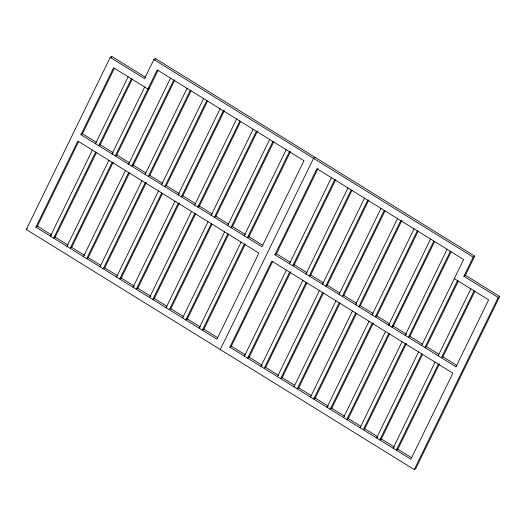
<?xml version="1.0" encoding="UTF-8"?>
<svg xmlns="http://www.w3.org/2000/svg" width="526" height="526" viewBox="0 0 526 526"><rect width="100%" height="100%" fill="white"/><g stroke="black" fill="none" stroke-linecap="round" stroke-linejoin="round"><path stroke-width="0.79" d="M499.7 296.493L498.188 297.492L463.879 276.262L465.398 275.262L499.7 296.493L415.764 468.587L414.251 469.587L26.3 229.507L110.236 57.413L111.749 56.413L145.367 77.217M111.032 57.893L111.749 56.413M35.873 227.133L77.841 141.086L258.884 253.124L216.916 339.171L35.873 227.133L37.385 226.134L78.637 141.56M158.017 70.366L116.772 154.946L115.253 155.946L157.221 69.899L303.962 160.706L261.994 246.753L80.951 134.715L113.59 67.788L147.898 89.019L149.41 88.02M80.951 134.715L82.464 133.716L114.392 68.262M92.392 150.094L50.424 236.141L51.43 235.47M95.502 143.716L128.14 76.796M95.62 152.093L53.659 238.14L55.171 237.141L96.422 152.566M131.375 78.795L98.73 145.722L100.249 144.716L132.171 79.262M465.398 275.262L474.722 256.142L155.38 58.524L153.868 59.523L144.538 78.644L110.236 57.413M154.664 59.99L155.38 58.524M66.947 246.365L108.915 160.318M144.663 87.02L112.025 153.947L113.031 153.276M112.15 162.317L70.182 248.364L71.694 247.365L113.3 162.054M83.47 256.589L125.438 170.542M128.548 164.171L170.516 78.124M128.673 172.541L86.705 258.588L88.217 257.589L129.468 173.015M173.744 80.123L131.783 166.17L133.295 165.171L174.902 79.86M99.993 266.813L141.961 180.766M145.071 174.395L187.039 88.348M145.196 182.772L103.227 268.819L104.74 267.813L146.353 182.502M190.274 90.347L148.306 176.394L149.818 175.395L191.07 90.82M116.516 277.044L158.484 190.997M161.594 184.619L203.562 98.572M161.719 192.996L119.75 279.043L121.263 278.044L162.514 193.463M206.797 100.571L164.829 186.618L166.341 185.619L207.592 101.045M175.007 201.221L133.039 287.268L134.051 286.598M220.085 108.797L178.117 194.844L179.129 194.179M178.242 203.22L136.273 289.267L137.786 288.268L179.399 202.957M223.32 110.802L181.352 196.849L182.864 195.843L224.477 110.532M149.568 297.492L191.536 211.445M194.64 205.074L236.608 119.027M194.765 213.444L152.796 299.491L154.315 298.492L195.56 213.918M239.843 121.026L197.875 207.073L199.387 206.074L240.638 121.493M166.091 307.717L208.059 221.67M211.163 215.298L253.131 129.251M211.288 223.668L169.319 309.715L170.838 308.716L212.09 224.142M256.366 131.25L214.398 217.297L215.91 216.298L257.523 130.987M182.614 317.941L224.582 231.894M227.692 225.522L269.66 139.475M227.817 233.899L185.849 319.946L187.361 318.94L228.613 234.366M272.889 141.474L230.921 227.521L232.439 226.522L273.684 141.948M199.137 328.171L241.105 242.124M244.215 235.747L286.183 149.7M244.34 244.123L202.372 330.17L203.884 329.171L245.136 244.59M289.412 151.698L247.444 237.745L248.962 236.746L290.569 151.435M220.276 349.547L313.535 158.333L315.048 157.333M229.849 347.173L271.817 261.126L452.86 373.164L410.891 459.211L229.849 347.173L231.361 346.174L272.613 261.6M456.982 366.122L455.97 366.786L274.927 254.755L316.895 168.708L463.636 259.515L421.668 345.562M274.927 254.755L276.439 253.756L318.052 168.445M244.399 356.174L286.368 270.127M289.478 263.756L331.439 177.709M289.596 272.133L247.628 358.18L249.146 357.18L290.753 271.863M334.674 179.708L292.706 265.755L294.218 264.756L335.831 179.445M302.891 280.358L260.922 366.405L261.928 365.734M306 273.98L347.969 187.933M306.125 282.357L264.157 368.404L265.669 367.404L306.921 282.83M351.197 189.939L309.229 275.986L310.748 274.98L351.993 190.405M277.445 376.629L319.413 290.582M322.523 284.204L364.492 198.164M322.648 292.581L280.68 378.628L282.192 377.629L323.444 293.054M367.72 200.163L325.752 286.21L327.271 285.21L368.877 199.9M293.968 386.853L335.936 300.806M339.046 294.435L381.015 208.388M339.171 302.805L297.203 388.852L298.715 387.853L339.967 303.278M384.25 210.387L342.281 296.434L343.794 295.434L385.045 210.86M310.491 397.077L352.459 311.03M397.538 218.612L355.569 304.659L356.582 303.989M355.694 313.036L313.726 399.083L315.238 398.077L356.49 313.503M400.773 220.611L358.804 306.658L360.317 305.659L401.923 220.348M368.982 321.255L327.014 407.302L328.027 406.637M372.092 314.883L414.061 228.836M372.217 323.26L330.249 409.307L331.761 408.308L373.375 322.99M417.296 230.835L375.327 316.882L376.84 315.883L418.091 231.309M343.544 417.532L385.512 331.485M430.584 239.06L388.615 325.107L389.628 324.443M388.74 333.484L346.772 419.531L348.291 418.532L389.536 333.957M433.818 241.066L391.85 327.113L393.363 326.107L434.614 241.533M360.067 427.756L402.035 341.709M405.138 335.332L447.107 249.291M405.263 343.708L363.295 429.755L364.814 428.756L406.42 343.445M450.341 251.29L408.373 337.337L409.885 336.338L451.137 251.757M418.558 351.933L376.59 437.98L377.596 437.316M421.786 353.932L379.825 439.979L381.337 438.98L422.588 354.406M457.541 280.634L424.896 347.561L426.415 346.562L458.337 281.108M463.879 276.262L473.209 257.142L474.722 256.142M393.113 448.205L435.081 362.158M438.191 355.786L470.829 288.859M438.316 364.163L396.348 450.21L397.86 449.204L439.466 363.893M474.064 290.858L441.419 357.785L442.938 356.786L474.86 291.332M455.97 366.786L488.615 299.866L454.306 278.635M414.251 469.587L498.188 297.492M26.3 229.507L27.306 228.843M153.868 59.523L473.209 257.142M82.464 133.716L96.389 142.336M99.874 144.486L113.103 152.678M116.588 154.828L129.817 163.014M132.598 164.743L145.827 172.929M149.312 175.086L162.541 183.272M166.025 185.422L179.254 193.614M182.042 195.337L195.968 203.95M198.749 205.679L211.978 213.865M215.463 216.022L228.692 224.207M232.176 226.358L245.405 234.55M248.187 236.273L262.809 245.32M276.439 253.756L290.365 262.369M293.85 264.525L307.079 272.711M310.557 274.868L323.792 283.054M326.574 284.776L339.803 292.969M343.984 295.553L356.516 303.305M360.001 305.461L373.23 313.647M376.011 315.37L389.247 323.562M392.725 325.712L406.651 334.332M409.438 336.055L422.667 344.241M426.152 346.397L438.684 354.156M442.859 356.74L456.785 365.36M37.385 226.134L51.318 234.754M54.796 236.91L68.025 245.096M71.51 247.253L84.739 255.439M88.217 257.595L100.755 265.347M104.233 267.504L117.462 275.69M120.947 277.846L134.176 286.032M137.661 288.189L150.89 296.375M153.671 298.097L166.906 306.283M170.385 308.44L183.613 316.626M187.098 318.782L200.327 326.968M203.812 329.125L217.738 337.738M231.361 346.174L245.287 354.794M248.772 356.944L262.001 365.136M265.485 367.286L278.714 375.479M281.502 377.201L294.731 385.387M298.209 387.544L311.438 395.73M314.923 397.88L328.152 406.072M330.939 407.795L344.865 416.414M347.647 418.137L360.882 426.323M364.36 428.48L377.589 436.665M381.074 438.815L394.303 447.008M397.091 448.731L411.713 457.778"/></g></svg>
